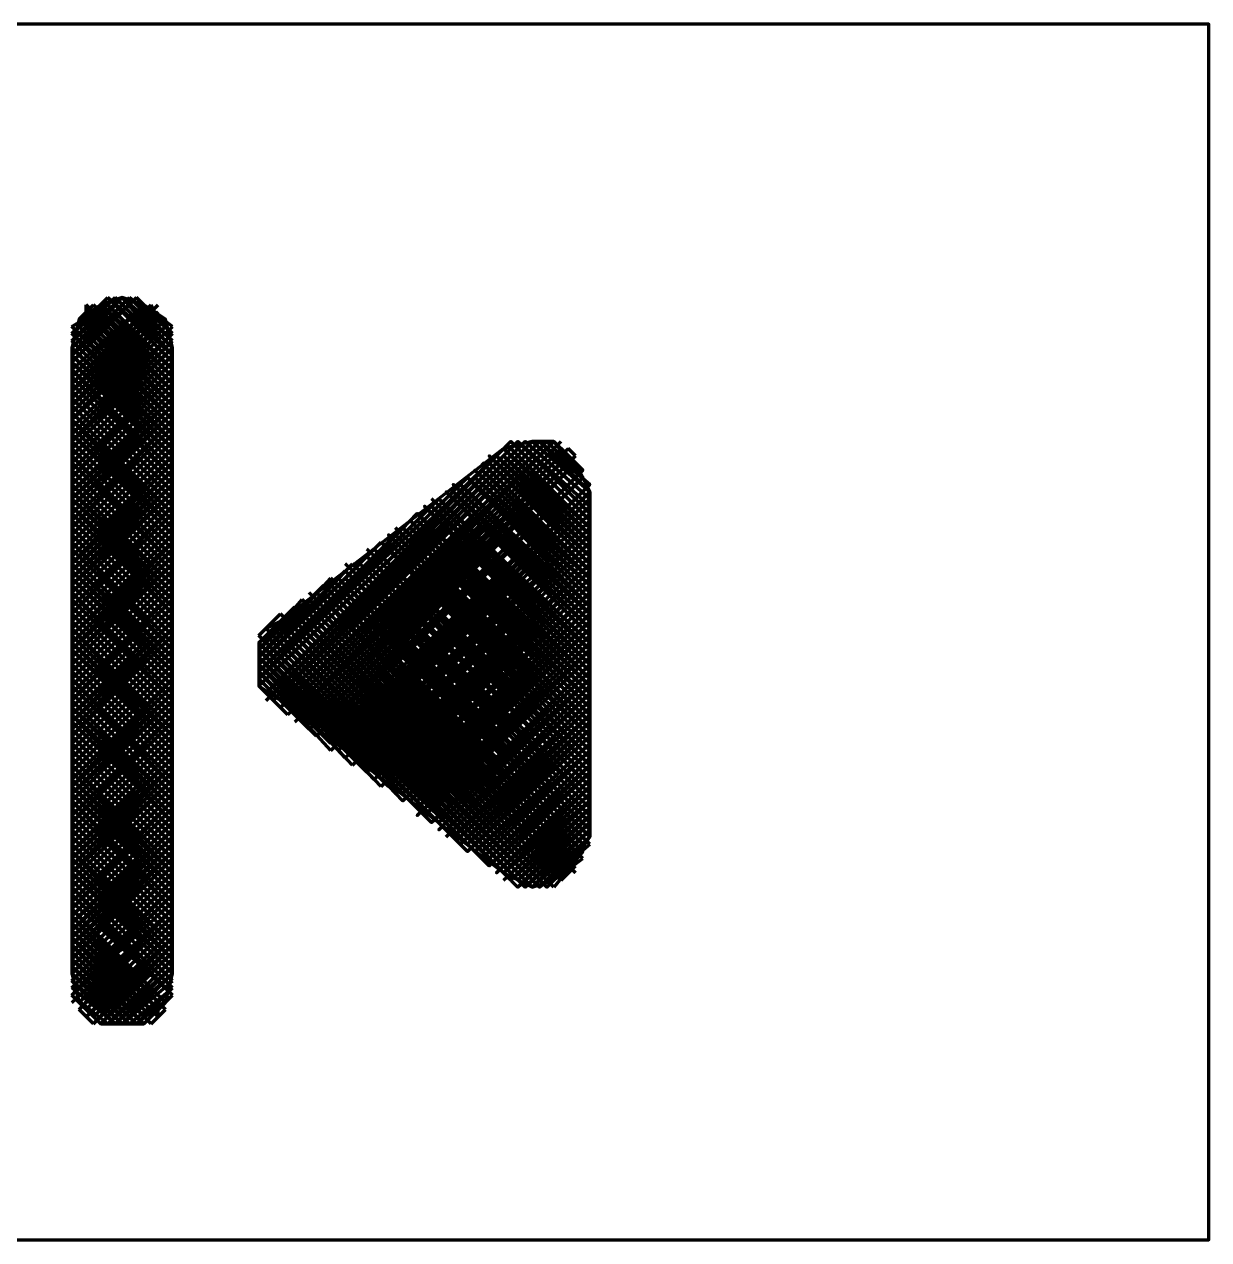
# Model space of a CAD drawing. Header units: inches. Extents: x 19 to 378, y -1 to 556.
# Drawn here: x 187.6 to 205.89, y 390 to 408.78 of the extents above; entities that cross this region are included whole.
import ezdxf

# ---------------------------------------------------------------- set-up
doc = ezdxf.new("R2010")
doc.units = ezdxf.units.IN
doc.layers.add('P', color=250, linetype='CONTINUOUS', lineweight=100)

msp = doc.modelspace()

# ---------------------------------------------------------------- linework, layer by layer
at = {"layer": 'P', "color": 0, "linetype": 'CONTINUOUS'}
for points in [[(168.222, 390), (205.889, 390), (205.889, 408.778), (168.222, 408.778), (168.222, 390)], [(188.333, 403.556), (189.333, 404.556)], [(188.333, 403.556), (189.333, 404.556)], [(188.333, 403.556), (189.333, 404.556)], [(188.333, 403.667), (189.333, 404.556)], [(188.333, 403.667), (189.222, 404.556)], [(188.333, 403.667), (189.222, 404.556)], [(188.333, 403.667), (189.222, 404.556)], [(188.333, 403.667), (189.222, 404.556)], [(188.333, 403.667), (189.111, 404.556)], [(188.333, 403.778), (189.111, 404.556)], [(188.333, 403.778), (189.111, 404.556)], [(188.333, 403.778), (189.111, 404.556)], [(188.333, 403.778), (189.111, 404.556)], [(188.333, 403.889), (189.111, 404.556)], [(188.333, 403.889), (189, 404.556)], [(188.333, 404), (189, 404.556)], [(188.333, 404), (189, 404.556)], [(188.333, 404), (188.889, 404.556)], [(188.333, 404), (188.889, 404.556)], [(189.889, 403.778), (189.778, 404.222), (189.444, 404.444), (189.111, 404.556), (188.778, 404.444), (188.444, 404.222), (188.333, 403.778)], [(189.889, 403.556), (188.889, 404.556)], [(189.889, 403.556), (188.889, 404.556)], [(189.889, 403.556), (188.889, 404.556)], [(189.889, 403.667), (188.889, 404.556)], [(189.889, 403.667), (189, 404.556)], [(189.889, 403.667), (189, 404.556)], [(189.889, 403.667), (189, 404.556)], [(189.889, 403.667), (189.111, 404.556)], [(189.889, 403.667), (189.111, 404.556)], [(189.889, 403.778), (189.111, 404.556)], [(189.889, 403.778), (189.111, 404.556)], [(189.889, 403.778), (189.111, 404.556)], [(189.889, 403.889), (189.111, 404.556)], [(189.889, 403.889), (189.222, 404.556)], [(189.889, 403.889), (189.222, 404.556)], [(189.889, 404), (189.222, 404.556)], [(189.889, 404), (189.333, 404.556)], [(189.889, 404), (189.333, 404.556)], [(188.333, 403.111), (189.667, 404.444)], [(188.333, 403.111), (189.667, 404.444)], [(188.333, 403.111), (189.667, 404.444)], [(188.333, 403.111), (189.556, 404.444)], [(188.333, 403.111), (189.556, 404.444)], [(188.333, 403.222), (189.556, 404.444)], [(188.333, 403.222), (189.556, 404.444)], [(188.333, 403.222), (189.556, 404.444)], [(188.333, 403.333), (189.444, 404.444)], [(188.333, 403.333), (189.444, 404.444)], [(188.333, 403.333), (189.444, 404.444)], [(188.333, 403.444), (189.444, 404.444)], [(188.333, 403.444), (189.444, 404.444)], [(188.333, 403.444), (189.444, 404.444)], [(188.333, 403.444), (189.444, 404.444)], [(188.333, 403.444), (189.444, 404.444)], [(188.333, 403.444), (189.444, 404.444)], [(188.333, 404), (188.889, 404.444)], [(188.333, 404.111), (188.889, 404.444)], [(188.333, 402.889), (189.667, 404.333)], [(188.333, 402.889), (189.667, 404.333)], [(188.333, 403), (189.667, 404.333)], [(188.333, 403), (189.667, 404.333)], [(188.333, 403), (189.667, 404.333)], [(188.333, 403.111), (189.667, 404.333)], [(188.444, 404.111), (188.778, 404.444)], [(188.444, 404.222), (188.667, 404.444)], [(188.556, 404.222), (188.556, 404.444)], [(189.889, 403.111), (188.556, 404.444)], [(189.889, 403.111), (188.556, 404.444)], [(189.889, 403.111), (188.556, 404.444)], [(189.889, 402.889), (188.556, 404.333)], [(189.889, 403), (188.556, 404.333)], [(189.889, 403), (188.556, 404.333)], [(189.889, 403), (188.556, 404.333)], [(189.889, 403.111), (188.556, 404.333)], [(189.889, 403.111), (188.556, 404.333)], [(189.889, 403.111), (188.667, 404.444)], [(189.889, 403.222), (188.667, 404.444)], [(189.889, 403.222), (188.667, 404.444)], [(189.889, 403.222), (188.667, 404.444)], [(189.889, 403.333), (188.667, 404.444)], [(189.889, 403.333), (188.778, 404.444)], [(189.889, 403.333), (188.778, 404.444)], [(189.889, 403.444), (188.778, 404.444)], [(189.889, 403.444), (188.778, 404.444)], [(189.889, 403.444), (188.778, 404.444)], [(189.889, 403.444), (188.889, 404.444)], [(189.889, 403.444), (188.889, 404.444)], [(189.889, 403.444), (188.889, 404.444)], [(189.889, 403.444), (188.889, 404.444)], [(189.889, 404), (189.444, 404.444)], [(189.889, 404.111), (189.444, 404.444)], [(189.778, 404.111), (189.444, 404.444)], [(189.778, 404.222), (189.444, 404.444)], [(189.667, 404.222), (189.556, 404.444)], [(188.333, 402.667), (189.778, 404.222)], [(188.333, 402.667), (189.778, 404.222)], [(188.333, 402.667), (189.778, 404.222)], [(188.333, 402.778), (189.778, 404.222)], [(188.333, 402.778), (189.778, 404.222)], [(188.333, 402.778), (189.778, 404.222)], [(188.333, 402.889), (189.778, 404.222)], [(188.333, 402.889), (189.667, 404.222)], [(188.333, 402.889), (189.667, 404.222)], [(188.333, 402.889), (189.667, 404.222)], [(188.333, 402.667), (189.889, 404.111)], [(188.333, 402.667), (189.889, 404.111)], [(188.333, 402.667), (189.889, 404.111)], [(188.333, 402.667), (189.778, 404.111)], [(189.889, 402.556), (188.333, 404.111)], [(189.889, 402.667), (188.333, 404.111)], [(189.889, 402.667), (188.333, 404.111)], [(189.889, 402.667), (188.444, 404.222)], [(189.889, 402.667), (188.444, 404.222)], [(189.889, 402.667), (188.444, 404.222)], [(189.889, 402.778), (188.444, 404.222)], [(189.889, 402.778), (188.444, 404.222)], [(189.889, 402.778), (188.444, 404.222)], [(189.889, 402.889), (188.444, 404.222)], [(189.889, 402.889), (188.444, 404.222)], [(189.889, 402.667), (188.444, 404.111)], [(189.889, 402.889), (188.556, 404.222)], [(189.889, 402.889), (188.556, 404.222)], [(189.889, 402.889), (188.556, 404.222)], [(188.333, 402.333), (189.889, 404)], [(188.333, 402.333), (189.889, 404)], [(188.333, 402.444), (189.889, 404)], [(188.333, 402.444), (189.889, 404)], [(188.333, 402.444), (189.889, 404)], [(188.333, 402.556), (189.889, 404)], [(188.333, 402.556), (189.889, 404)], [(188.333, 402.556), (189.889, 404)], [(189.889, 402.333), (188.333, 404)], [(189.889, 402.333), (188.333, 404)], [(189.889, 402.333), (188.333, 404)], [(189.889, 402.444), (188.333, 404)], [(189.889, 402.444), (188.333, 404)], [(189.889, 402.444), (188.333, 404)], [(189.889, 402.556), (188.333, 404)], [(189.889, 402.556), (188.333, 404)], [(188.333, 402.333), (189.889, 403.889)], [(188.333, 402.333), (189.889, 403.889)], [(188.333, 402.333), (189.889, 403.889)], [(189.889, 402.333), (188.333, 403.889)], [(189.889, 402.333), (188.333, 403.889)], [(189.889, 402.333), (188.333, 403.889)], [(188.333, 403.778), (188.333, 394.111)], [(188.333, 402.222), (189.889, 403.778)], [(188.333, 402.222), (189.889, 403.778)], [(188.333, 402.222), (189.889, 403.778)], [(188.333, 402.333), (189.889, 403.778)], [(189.889, 402.222), (188.333, 403.778)], [(189.889, 402.222), (188.333, 403.778)], [(189.889, 402.333), (188.333, 403.778)], [(189.889, 394.111), (189.889, 403.778)], [(188.333, 402.111), (189.889, 403.667)], [(188.333, 402.111), (189.889, 403.667)], [(188.333, 402.111), (189.889, 403.667)], [(188.333, 402.111), (189.889, 403.667)], [(188.333, 402.111), (189.889, 403.667)], [(188.333, 402.111), (189.889, 403.667)], [(189.889, 402.111), (188.333, 403.667)], [(189.889, 402.111), (188.333, 403.667)], [(189.889, 402.111), (188.333, 403.667)], [(189.889, 402.111), (188.333, 403.667)], [(189.889, 402.111), (188.333, 403.667)], [(189.889, 402.222), (188.333, 403.667)], [(188.333, 402), (189.889, 403.556)], [(188.333, 402), (189.889, 403.556)], [(188.333, 402), (189.889, 403.556)], [(189.889, 402), (188.333, 403.556)], [(189.889, 402), (188.333, 403.556)], [(189.889, 402), (188.333, 403.556)], [(189.889, 402.111), (188.333, 403.556)], [(188.333, 401.778), (189.889, 403.444)], [(188.333, 401.778), (189.889, 403.444)], [(188.333, 401.778), (189.889, 403.444)], [(188.333, 401.889), (189.889, 403.444)], [(188.333, 401.889), (189.889, 403.444)], [(188.333, 401.889), (189.889, 403.444)], [(189.889, 401.778), (188.333, 403.444)], [(189.889, 401.778), (188.333, 403.444)], [(189.889, 401.778), (188.333, 403.444)], [(189.889, 401.889), (188.333, 403.444)], [(189.889, 401.889), (188.333, 403.444)], [(189.889, 401.889), (188.333, 403.444)], [(188.333, 401.778), (189.889, 403.333)], [(188.333, 401.778), (189.889, 403.333)], [(188.333, 401.778), (189.889, 403.333)], [(189.889, 401.778), (188.333, 403.333)], [(189.889, 401.778), (188.333, 403.333)], [(189.889, 401.778), (188.333, 403.333)], [(188.333, 401.667), (189.889, 403.222)], [(188.333, 401.667), (189.889, 403.222)], [(188.333, 401.667), (189.889, 403.222)], [(189.889, 401.667), (188.333, 403.222)], [(189.889, 401.667), (188.333, 403.222)], [(189.889, 401.667), (188.333, 403.222)], [(188.333, 401.556), (189.889, 403.111)], [(188.333, 401.556), (189.889, 403.111)], [(188.333, 401.556), (189.889, 403.111)], [(188.333, 401.556), (189.889, 403.111)], [(188.333, 401.556), (189.889, 403.111)], [(188.333, 401.556), (189.889, 403.111)], [(189.889, 401.556), (188.333, 403.111)], [(189.889, 401.556), (188.333, 403.111)], [(189.889, 401.556), (188.333, 403.111)], [(189.889, 401.556), (188.333, 403.111)], [(189.889, 401.556), (188.333, 403.111)], [(189.889, 401.556), (188.333, 403.111)], [(188.333, 401.444), (189.889, 403)], [(188.333, 401.444), (189.889, 403)], [(188.333, 401.556), (189.889, 403)], [(189.889, 401.444), (188.333, 403)], [(189.889, 401.444), (188.333, 403)], [(189.889, 401.444), (188.333, 403)], [(188.333, 401.333), (189.889, 402.889)], [(188.333, 401.333), (189.889, 402.889)], [(188.333, 401.333), (189.889, 402.889)], [(188.333, 401.333), (189.889, 402.889)], [(188.333, 401.333), (189.889, 402.889)], [(188.333, 401.444), (189.889, 402.889)], [(189.889, 401.333), (188.333, 402.889)], [(189.889, 401.333), (188.333, 402.889)], [(189.889, 401.333), (188.333, 402.889)], [(189.889, 401.333), (188.333, 402.889)], [(189.889, 401.333), (188.333, 402.889)], [(189.889, 401.333), (188.333, 402.889)], [(188.333, 401.222), (189.889, 402.778)], [(188.333, 401.222), (189.889, 402.778)], [(188.333, 401.222), (189.889, 402.778)], [(188.333, 401.333), (189.889, 402.778)], [(189.889, 401.222), (188.333, 402.778)], [(189.889, 401.222), (188.333, 402.778)], [(189.889, 401.222), (188.333, 402.778)], [(188.333, 401), (189.889, 402.667)], [(188.333, 401), (189.889, 402.667)], [(188.333, 401), (189.889, 402.667)], [(188.333, 401.111), (189.889, 402.667)], [(188.333, 401.111), (189.889, 402.667)], [(188.333, 401.111), (189.889, 402.667)], [(189.889, 401), (188.333, 402.667)], [(189.889, 401), (188.333, 402.667)], [(189.889, 401.111), (188.333, 402.667)], [(189.889, 401.111), (188.333, 402.667)], [(189.889, 401.111), (188.333, 402.667)], [(189.889, 401.222), (188.333, 402.667)], [(188.333, 401), (189.889, 402.556)], [(188.333, 401), (189.889, 402.556)], [(188.333, 401), (189.889, 402.556)], [(189.889, 401), (188.333, 402.556)], [(189.889, 401), (188.333, 402.556)], [(189.889, 401), (188.333, 402.556)], [(188.333, 400.889), (189.889, 402.444)], [(188.333, 400.889), (189.889, 402.444)], [(188.333, 400.889), (189.889, 402.444)], [(189.889, 400.889), (188.333, 402.444)], [(189.889, 400.889), (188.333, 402.444)], [(189.889, 400.889), (188.333, 402.444)], [(189.889, 401), (188.333, 402.444)], [(188.333, 400.778), (189.889, 402.333)], [(188.333, 400.778), (189.889, 402.333)], [(188.333, 400.778), (189.889, 402.333)], [(188.333, 400.778), (189.889, 402.333)], [(188.333, 400.778), (189.889, 402.333)], [(188.333, 400.778), (189.889, 402.333)], [(189.889, 400.778), (188.333, 402.333)], [(189.889, 400.778), (188.333, 402.333)], [(189.889, 400.778), (188.333, 402.333)], [(189.889, 400.778), (188.333, 402.333)], [(189.889, 400.778), (188.333, 402.333)], [(189.889, 400.778), (188.333, 402.333)], [(188.333, 400.667), (189.889, 402.222)], [(188.333, 400.667), (189.889, 402.222)], [(188.333, 400.667), (189.889, 402.222)], [(189.889, 400.667), (188.333, 402.222)], [(189.889, 400.667), (188.333, 402.222)], [(189.889, 400.667), (188.333, 402.222)], [(191.222, 398.556), (195, 402.222)], [(191.333, 398.444), (195.111, 402.333)], [(191.333, 398.444), (195.222, 402.333)], [(191.333, 398.444), (195.222, 402.333)], [(191.333, 398.444), (195.222, 402.333)], [(191.333, 398.333), (195.222, 402.333)], [(191.333, 398.333), (195.333, 402.333)], [(191.333, 398.444), (195.111, 402.222)], [(191.444, 398.333), (195.333, 402.333)], [(191.444, 398.333), (195.444, 402.333)], [(191.444, 398.333), (195.444, 402.333)], [(191.444, 398.333), (195.444, 402.333)], [(191.444, 398.333), (195.556, 402.333)], [(191.444, 398.333), (195.556, 402.333)], [(191.556, 398.333), (195.556, 402.333)], [(191.556, 398.333), (195.556, 402.333)], [(191.556, 398.333), (195.556, 402.333)], [(191.556, 398.333), (195.556, 402.333)], [(191.556, 398.333), (195.556, 402.333)], [(191.556, 398.222), (195.667, 402.333)], [(191.556, 398.222), (195.667, 402.333)], [(191.556, 398.222), (195.667, 402.333)], [(191.556, 398.222), (195.667, 402.333)], [(191.556, 398.222), (195.778, 402.333)], [(191.556, 398.222), (195.778, 402.333)], [(191.556, 399.556), (195, 402.222)], [(191.667, 398.222), (195.778, 402.333)], [(191.667, 398.111), (195.778, 402.333)], [(191.667, 398.111), (195.778, 402.333)], [(191.667, 398.111), (195.778, 402.333)], [(191.667, 398.111), (195.778, 402.333)], [(191.778, 398.111), (195.778, 402.333)], [(191.778, 398.111), (195.889, 402.333)], [(191.778, 398.111), (195.889, 402.222)], [(191.778, 398.111), (195.889, 402.222)], [(191.778, 398.111), (195.889, 402.222)], [(191.778, 398.111), (195.889, 402.222)], [(191.778, 398.111), (196, 402.222)], [(191.778, 398.111), (196, 402.222)], [(191.778, 398.111), (196, 402.222)], [(196.333, 401.556), (196.111, 402), (195.778, 402.333), (195.444, 402.333), (195, 402.222)], [(196.333, 400.889), (195, 402.222), (196.333, 401), (195, 402.222), (196.333, 401)], [(196.333, 401), (195, 402.222), (196.333, 401), (195.111, 402.222)], [(196.333, 401.111), (195.111, 402.333), (196.333, 401.111), (195.111, 402.333)], [(196.333, 401.222), (195.222, 402.333), (196.333, 401.222), (195.222, 402.333), (196.333, 401.333), (195.222, 402.333)], [(196.333, 401.333), (195.222, 402.333), (196.333, 401.333), (195.222, 402.333)], [(196.333, 401.333), (195.222, 402.333)], [(196.333, 401.444), (195.333, 402.333), (196.333, 401.444), (195.333, 402.333)], [(196.333, 401.556), (195.444, 402.333), (196.333, 401.556), (195.444, 402.333), (196.333, 401.556), (195.556, 402.333), (196.333, 401.556)], [(195.556, 402.333), (196.333, 401.667), (195.556, 402.333), (196.333, 401.667)], [(196.222, 401.778), (195.667, 402.333), (196.222, 401.778)], [(195.667, 402.333), (196.222, 401.778), (195.778, 402.333), (196.222, 401.889), (195.778, 402.333)], [(196.111, 402), (195.889, 402.222)], [(196.111, 402.111), (196, 402.222)], [(188.333, 400.444), (189.889, 402.111)], [(188.333, 400.444), (189.889, 402.111)], [(188.333, 400.444), (189.889, 402.111)], [(188.333, 400.556), (189.889, 402.111)], [(188.333, 400.556), (189.889, 402.111)], [(188.333, 400.556), (189.889, 402.111)], [(189.889, 400.444), (188.333, 402.111)], [(189.889, 400.444), (188.333, 402.111)], [(189.889, 400.444), (188.333, 402.111)], [(189.889, 400.556), (188.333, 402.111)], [(189.889, 400.556), (188.333, 402.111)], [(189.889, 400.556), (188.333, 402.111)], [(191.222, 398.556), (194.889, 402.111)], [(191.778, 398.111), (196, 402.111)], [(191.778, 398), (196, 402.111)], [(191.889, 398), (196, 402.111)], [(191.889, 398), (196.111, 402.111)], [(191.889, 398), (196.111, 402.111)], [(191.889, 398), (196.111, 402.111)], [(191.889, 398), (196.111, 402.111)], [(192, 398), (196.111, 402.111)], [(192, 398), (196.111, 402.111)], [(192, 397.889), (196.111, 402.111)], [(192, 397.889), (196.111, 402.111)], [(192, 397.889), (196.111, 402.111)], [(196.333, 400.444), (194.778, 402), (196.333, 400.556), (194.778, 402.111), (196.333, 400.556)], [(196.333, 400.667), (194.778, 402.111), (196.333, 400.667), (194.889, 402.111), (196.333, 400.778), (194.889, 402.111)], [(196.333, 400.778), (194.889, 402.111), (196.333, 400.778)], [(196.333, 400.778), (195, 402.111), (196.333, 400.778), (195, 402.111), (196.333, 400.889), (195, 402.111)], [(188.333, 400.444), (189.889, 402)], [(188.333, 400.444), (189.889, 402)], [(188.333, 400.444), (189.889, 402)], [(189.889, 400.444), (188.333, 402)], [(189.889, 400.444), (188.333, 402)], [(189.889, 400.444), (188.333, 402)], [(188.333, 400.333), (189.889, 401.889)], [(188.333, 400.333), (189.889, 401.889)], [(188.333, 400.444), (189.889, 401.889)], [(189.889, 400.333), (188.333, 401.889)], [(189.889, 400.333), (188.333, 401.889)], [(189.889, 400.333), (188.333, 401.889)], [(191.222, 398.556), (194.778, 402)], [(191.222, 398.556), (194.667, 401.889)], [(192, 397.889), (196.111, 402)], [(192.111, 397.889), (196.111, 402)], [(192.111, 397.889), (196.111, 402)], [(192.111, 397.889), (196.111, 402)], [(192.111, 397.778), (196.111, 402)], [(192.111, 397.778), (196.222, 401.889)], [(192.111, 397.778), (196.222, 401.889)], [(192.111, 397.778), (196.222, 401.889)], [(192.111, 397.778), (196.222, 401.889)], [(192.111, 397.778), (196.222, 401.889)], [(194.556, 401.778), (196.333, 400.222), (194.556, 401.889), (196.333, 400.222)], [(196.333, 400.333), (194.667, 402)], [(196.333, 400.222), (194.667, 401.889), (196.333, 400.222), (194.667, 401.889), (196.333, 400.333), (194.667, 401.889)], [(196.333, 400.444), (194.778, 402), (196.333, 400.444), (194.778, 402), (196.333, 400.444), (194.778, 402)], [(188.333, 400.222), (189.889, 401.778)], [(188.333, 400.222), (189.889, 401.778)], [(188.333, 400.222), (189.889, 401.778)], [(188.333, 400.222), (189.889, 401.778)], [(188.333, 400.222), (189.889, 401.778)], [(188.333, 400.333), (189.889, 401.778)], [(189.889, 400.222), (188.333, 401.778)], [(189.889, 400.222), (188.333, 401.778)], [(189.889, 400.222), (188.333, 401.778)], [(189.889, 400.222), (188.333, 401.778)], [(189.889, 400.222), (188.333, 401.778)], [(189.889, 400.222), (188.333, 401.778)], [(188.333, 400.111), (189.889, 401.667)], [(188.333, 400.111), (189.889, 401.667)], [(188.333, 400.222), (189.889, 401.667)], [(189.889, 400.111), (188.333, 401.667)], [(189.889, 400.111), (188.333, 401.667)], [(189.889, 400.111), (188.333, 401.667)], [(191.222, 398.667), (194.444, 401.778)], [(191.222, 398.556), (194.556, 401.778)], [(191.222, 398.667), (194.333, 401.667)], [(192.111, 397.778), (196.222, 401.778)], [(192.111, 397.778), (196.222, 401.778)], [(192.222, 397.778), (196.222, 401.778)], [(192.222, 397.778), (196.222, 401.778)], [(192.222, 397.778), (196.222, 401.778)], [(192.222, 397.778), (196.222, 401.778)], [(192.222, 397.778), (196.222, 401.778)], [(192.333, 397.778), (196.333, 401.667)], [(192.333, 397.667), (196.333, 401.667)], [(192.333, 397.667), (196.333, 401.667)], [(192.333, 397.667), (196.333, 401.667)], [(194.222, 401.556), (196.333, 399.556), (194.222, 401.556), (196.333, 399.556), (194.222, 401.556), (196.333, 399.667), (194.222, 401.667), (196.333, 399.667)], [(196.333, 399.667), (194.333, 401.667), (196.333, 399.667), (194.333, 401.667), (196.333, 399.778), (194.333, 401.667)], [(196.333, 399.778), (194.444, 401.778), (196.333, 399.889), (194.444, 401.778), (196.333, 399.889)], [(196.333, 400), (194.444, 401.778), (196.333, 400), (194.444, 401.778)], [(196.333, 400), (194.444, 401.778), (196.333, 400), (194.444, 401.778), (196.333, 400.111), (194.556, 401.778), (196.333, 400.111)], [(188.333, 400), (189.889, 401.556)], [(188.333, 400), (189.889, 401.556)], [(188.333, 400), (189.889, 401.556)], [(188.333, 400), (189.889, 401.556)], [(188.333, 400), (189.889, 401.556)], [(188.333, 400), (189.889, 401.556)], [(188.333, 400.111), (189.889, 401.556)], [(189.889, 400), (188.333, 401.556)], [(189.889, 400), (188.333, 401.556)], [(189.889, 400), (188.333, 401.556)], [(189.889, 400), (188.333, 401.556)], [(189.889, 400), (188.333, 401.556)], [(189.889, 400.111), (188.333, 401.556)], [(191.222, 398.667), (194.222, 401.556)], [(191.222, 398.667), (194.222, 401.556)], [(192.333, 397.667), (196.333, 401.556)], [(192.333, 397.667), (196.333, 401.556)], [(192.333, 397.667), (196.333, 401.556)], [(192.333, 397.667), (196.333, 401.556)], [(192.333, 397.556), (196.333, 401.556)], [(192.333, 397.556), (196.333, 401.556)], [(196.333, 399.333), (194.111, 401.556), (196.333, 399.333), (194.111, 401.556), (196.333, 399.444), (194.111, 401.556)], [(196.333, 399.444), (194.222, 401.556), (196.333, 399.444), (194.222, 401.556), (196.333, 399.444)], [(196.333, 401.556), (196.333, 396.222)], [(188.333, 399.889), (189.889, 401.444), (188.333, 399.889)], [(188.333, 399.889), (189.889, 401.444)], [(189.889, 399.778), (188.333, 401.333), (189.889, 399.778), (188.333, 401.333), (189.889, 399.889), (188.333, 401.444), (189.889, 399.889)], [(189.889, 400), (188.333, 401.444)], [(188.333, 399.667), (189.889, 401.333), (188.333, 399.667), (189.889, 401.333)], [(188.333, 399.778), (189.889, 401.333), (188.333, 399.778), (189.889, 401.333)], [(189.889, 399.667), (188.333, 401.333), (189.889, 399.667), (188.333, 401.333)], [(191.222, 398.667), (194, 401.444)], [(191.222, 398.667), (193.889, 401.333)], [(191.222, 398.667), (193.889, 401.333)], [(192.333, 397.556), (196.333, 401.444)], [(192.444, 397.556), (196.333, 401.444)], [(192.444, 397.556), (196.333, 401.444)], [(192.444, 397.556), (196.333, 401.333)], [(192.444, 397.556), (196.333, 401.333)], [(192.444, 397.556), (196.333, 401.333)], [(192.556, 397.556), (196.333, 401.333)], [(192.556, 397.556), (196.333, 401.333)], [(192.556, 397.556), (196.333, 401.333)], [(196.333, 398.667), (193.778, 401.333), (196.333, 398.778), (193.778, 401.333), (196.333, 398.778)], [(193.778, 401.333), (196.333, 398.889), (193.889, 401.333), (196.333, 398.889)], [(196.333, 399.111), (193.889, 401.333), (196.333, 399.111), (193.889, 401.444)], [(193.889, 401.333), (196.333, 398.889), (193.889, 401.333), (196.333, 398.889)], [(193.889, 401.333), (196.333, 399), (193.889, 401.333), (196.333, 399)], [(196.333, 399.111), (194, 401.444), (196.333, 399.111), (194, 401.444), (196.333, 399.222), (194, 401.444), (196.333, 399.222)], [(188.333, 399.667), (189.889, 401.222), (188.333, 399.667), (189.889, 401.222)], [(189.889, 399.667), (188.333, 401.222), (189.889, 399.667), (188.333, 401.222)], [(188.333, 399.556), (189.889, 401.111), (188.333, 399.556), (189.889, 401.111)], [(189.889, 399.556), (188.333, 401.111), (189.889, 399.556), (188.333, 401.111)], [(191.222, 398.667), (193.667, 401.222)], [(191.222, 398.778), (193.667, 401.111)], [(192.556, 397.556), (196.333, 401.222)], [(192.556, 397.556), (196.333, 401.222)], [(192.556, 397.556), (196.333, 401.222)], [(192.556, 397.444), (196.333, 401.111)], [(192.556, 397.444), (196.333, 401.111)], [(192.556, 397.444), (196.333, 401.111)], [(193.556, 401.111), (196.333, 398.444), (193.667, 401.111), (196.333, 398.444), (193.667, 401.111), (196.333, 398.556), (193.667, 401.222), (196.333, 398.556)], [(196.333, 398.333), (193.556, 401), (196.333, 398.333), (193.556, 401.111), (196.333, 398.333)], [(196.333, 398.667), (193.667, 401.222), (196.333, 398.667), (193.667, 401.222), (196.333, 398.667), (193.667, 401.222)], [(188.333, 399.444), (189.889, 401), (188.333, 399.444), (189.889, 401)], [(188.333, 399.444), (189.889, 401), (188.333, 399.444), (189.889, 401)], [(189.889, 399.444), (188.333, 401), (189.889, 399.444), (188.333, 401)], [(189.889, 399.444), (188.333, 401), (189.889, 399.444), (188.333, 401)], [(191.222, 398.778), (193.444, 401)], [(191.222, 398.778), (193.444, 401)], [(192.556, 397.444), (196.333, 401)], [(192.556, 397.444), (196.333, 401)], [(192.667, 397.444), (196.333, 401)], [(192.667, 397.444), (196.333, 401)], [(192.667, 397.333), (196.333, 401)], [(192.667, 397.333), (196.333, 401)], [(192.667, 397.333), (196.333, 401)], [(196.333, 398), (193.333, 400.889), (196.333, 398), (193.333, 401)], [(196.333, 398.111), (193.444, 401), (196.333, 398.111), (193.444, 401), (196.333, 398.111), (193.444, 401)], [(196.333, 398.111), (193.444, 401)], [(196.333, 398.222), (193.444, 401), (196.333, 398.222), (193.444, 401), (196.333, 398.333), (193.444, 401)], [(189.889, 400.778), (188.333, 399.333), (189.889, 400.889), (188.333, 399.333), (189.889, 400.889)], [(189.889, 399.333), (188.333, 400.889), (189.889, 399.333), (188.333, 400.889)], [(189.889, 400.667), (188.333, 399.111), (189.889, 400.778), (188.333, 399.111)], [(189.889, 400.778), (188.333, 399.222), (189.889, 400.778), (188.333, 399.222)], [(189.889, 399.111), (188.333, 400.778), (189.889, 399.111), (188.333, 400.778)], [(189.889, 399.222), (188.333, 400.778), (189.889, 399.222), (188.333, 400.778)], [(191.222, 398.778), (193.333, 400.889)], [(191.222, 398.889), (193.111, 400.778)], [(191.222, 398.889), (193.111, 400.778)], [(192.778, 397.333), (196.333, 400.889)], [(192.778, 397.333), (196.333, 400.889)], [(192.778, 397.333), (196.333, 400.889)], [(192.778, 397.333), (196.333, 400.778)], [(192.778, 397.333), (196.333, 400.778)], [(192.778, 397.333), (196.333, 400.778)], [(192.889, 397.333), (196.333, 400.778)], [(192.889, 397.333), (196.333, 400.778)], [(192.889, 397.333), (196.333, 400.778)], [(196.333, 397.444), (193.111, 400.778)], [(196.333, 397.556), (193.111, 400.778)], [(196.333, 397.556), (193.111, 400.778)], [(196.333, 397.556), (193.111, 400.778)], [(196.333, 397.556), (193.111, 400.778)], [(196.333, 397.556), (193.111, 400.778)], [(196.333, 397.556), (193.111, 400.778)], [(196.333, 397.667), (193.111, 400.778)], [(196.333, 397.667), (193.111, 400.778)], [(196.333, 397.667), (193.111, 400.778)], [(196.333, 397.778), (193.111, 400.778)], [(193.222, 400.778), (196.333, 397.778), (193.222, 400.889), (196.333, 397.778)], [(193.222, 400.889), (196.333, 397.889), (193.333, 400.889), (196.333, 397.889)], [(196.333, 397.778), (193.222, 400.778), (196.333, 397.778)], [(189.889, 400.556), (188.333, 399.111), (189.889, 400.667), (188.333, 399.111)], [(189.889, 399.111), (188.333, 400.667), (189.889, 399.111), (188.333, 400.667)], [(188.333, 398.889), (189.889, 400.444), (188.333, 398.889), (189.889, 400.444), (188.333, 399), (189.889, 400.556), (188.333, 399)], [(188.333, 400.444), (189.889, 399), (188.333, 400.556), (189.889, 399), (188.333, 400.556)], [(191.222, 398.889), (193, 400.667)], [(191.222, 398.889), (192.889, 400.556)], [(192.889, 397.333), (196.333, 400.667)], [(192.889, 397.333), (196.333, 400.667)], [(192.889, 397.333), (196.333, 400.667)], [(196.333, 397.333), (192.889, 400.667)], [(196.333, 397.333), (192.889, 400.667)], [(192.889, 397.222), (196.333, 400.556)], [(192.889, 397.222), (196.333, 400.556)], [(192.889, 397.222), (196.333, 400.556)], [(196.333, 397.111), (192.889, 400.556)], [(196.333, 397.111), (192.889, 400.556)], [(196.333, 397.111), (192.889, 400.556)], [(196.333, 397.222), (192.889, 400.556)], [(196.333, 397.222), (192.889, 400.556)], [(196.333, 397.222), (192.889, 400.556)], [(196.333, 397.333), (192.889, 400.556)], [(196.333, 397.333), (192.889, 400.556)], [(196.333, 397.333), (193, 400.667)], [(196.333, 397.333), (193, 400.667)], [(196.333, 397.333), (193, 400.667)], [(196.333, 397.444), (193, 400.667)], [(196.333, 397.444), (193, 400.667)], [(188.333, 398.889), (189.889, 400.444), (188.333, 398.889), (189.889, 400.444)], [(188.333, 400.333), (189.889, 398.889), (188.333, 400.444), (189.889, 398.889)], [(188.333, 400.444), (189.889, 398.889), (188.333, 400.444), (189.889, 398.889)], [(191.222, 398.889), (192.667, 400.444)], [(191.222, 398.889), (192.778, 400.444)], [(196.333, 396.778), (192.556, 400.444)], [(196.333, 396.778), (192.556, 400.444)], [(196.333, 396.778), (192.667, 400.444)], [(196.333, 396.778), (192.667, 400.444)], [(196.333, 396.778), (192.667, 400.444)], [(196.333, 396.889), (192.667, 400.444)], [(196.333, 396.889), (192.667, 400.444)], [(196.333, 396.889), (192.667, 400.444)], [(196.333, 397), (192.778, 400.444)], [(196.333, 397), (192.778, 400.444)], [(196.333, 397), (192.778, 400.444)], [(196.333, 397), (192.778, 400.444)], [(196.333, 397), (192.778, 400.444)], [(192.889, 397.222), (196.333, 400.444)], [(192.889, 397.222), (196.333, 400.444)], [(196.333, 397), (192.889, 400.444)], [(193, 397.222), (196.333, 400.444)], [(193, 397.222), (196.333, 400.444)], [(193, 397.111), (196.333, 400.444)], [(193, 397.111), (196.333, 400.444)], [(188.333, 398.778), (189.889, 400.333), (188.333, 398.778), (189.889, 400.333)], [(188.333, 400.222), (189.889, 398.778), (188.333, 400.333), (189.889, 398.778)], [(188.333, 398.667), (189.889, 400.222), (188.333, 398.667), (189.889, 400.222)], [(188.333, 398.667), (189.889, 400.222), (188.333, 398.667), (189.889, 400.222)], [(189.889, 398.667), (188.333, 400.222), (189.889, 398.667), (188.333, 400.222), (189.889, 398.667), (188.333, 400.222), (189.889, 398.667)], [(191.222, 399), (192.556, 400.333)], [(191.222, 399), (192.333, 400.222)], [(191.222, 399), (192.444, 400.222)], [(196.333, 396.222), (192.333, 400.222)], [(196.333, 396.222), (192.333, 400.222)], [(196.333, 396.222), (192.333, 400.222)], [(196.333, 396.222), (192.333, 400.222)], [(196.333, 396.222), (192.333, 400.222)], [(196.333, 396.333), (192.333, 400.222)], [(196.333, 396.333), (192.333, 400.222)], [(196.333, 396.333), (192.444, 400.222)], [(196.333, 396.444), (192.444, 400.222)], [(196.333, 396.444), (192.444, 400.222)], [(196.333, 396.444), (192.444, 400.222)], [(196.333, 396.444), (192.444, 400.222)], [(196.333, 396.444), (192.444, 400.222)], [(196.333, 396.556), (192.556, 400.333)], [(196.333, 396.556), (192.556, 400.333)], [(196.333, 396.556), (192.556, 400.333)], [(196.333, 396.667), (192.556, 400.333)], [(196.333, 396.667), (192.556, 400.333)], [(196.333, 396.667), (192.556, 400.333)], [(196.333, 396.778), (192.556, 400.333)], [(196.333, 396.444), (192.556, 400.222)], [(193, 397.111), (196.333, 400.333)], [(193.111, 397.111), (196.333, 400.333)], [(193.111, 397.111), (196.333, 400.333)], [(193.111, 397.111), (196.333, 400.222)], [(193.111, 397.111), (196.333, 400.222)], [(193.111, 397), (196.333, 400.222)], [(193.111, 397), (196.333, 400.222)], [(193.111, 397), (196.333, 400.222)], [(193.111, 397), (196.333, 400.222)], [(188.333, 398.556), (189.889, 400.111), (188.333, 398.556), (189.889, 400.111)], [(189.889, 398.556), (188.333, 400.111), (189.889, 398.556), (188.333, 400.111)], [(188.333, 398.333), (189.889, 400), (188.333, 398.333), (189.889, 400)], [(188.333, 398.444), (189.889, 400), (188.333, 398.444), (189.889, 400)], [(189.889, 398.333), (188.333, 400), (189.889, 398.333), (188.333, 400)], [(189.889, 398.444), (188.333, 400), (189.889, 398.444), (188.333, 400)], [(191.222, 399.111), (192.222, 400.111)], [(191.222, 399.111), (192.111, 400)], [(191.222, 399.111), (192.111, 400)], [(196.111, 395.778), (192, 400)], [(196.111, 395.778), (192.111, 400)], [(196.111, 395.889), (192.111, 400)], [(196.111, 395.889), (192.111, 400)], [(196.111, 395.889), (192.111, 400)], [(196.111, 395.889), (192.111, 400)], [(196.222, 395.889), (192.111, 400)], [(196.222, 396), (192.111, 400)], [(196.222, 396), (192.111, 400)], [(196.222, 396), (192.111, 400)], [(196.222, 396), (192.111, 400)], [(196.222, 396), (192.111, 400)], [(196.222, 396), (192.222, 400.111)], [(196.222, 396), (192.222, 400.111)], [(196.222, 396.111), (192.222, 400.111)], [(196.222, 396), (192.222, 400)], [(196.222, 396), (192.222, 400)], [(196.333, 396.111), (192.333, 400.111)], [(196.333, 396.111), (192.333, 400.111)], [(196.333, 396.222), (192.333, 400.111)], [(196.333, 396.222), (192.333, 400.111)], [(193.111, 397), (196.333, 400.111)], [(193.111, 397), (196.333, 400.111)], [(193.111, 397), (196.333, 400.111)], [(193.222, 397), (196.333, 400), (193.222, 397), (196.333, 400)], [(193.222, 397), (196.333, 400), (193.222, 397)], [(193.333, 397), (196.333, 400), (193.333, 397)], [(188.333, 398.333), (189.889, 399.889), (188.333, 398.333), (189.889, 399.889)], [(189.889, 398.333), (188.333, 399.889), (189.889, 398.333), (188.333, 399.889)], [(191.222, 399.111), (191.889, 399.889)], [(196.111, 395.667), (191.889, 399.889)], [(196.111, 395.667), (191.889, 399.889)], [(196.111, 395.667), (191.889, 399.889)], [(196.111, 395.667), (191.889, 399.889)], [(196.111, 395.667), (192, 399.889)], [(196.111, 395.778), (192, 399.889)], [(196.111, 395.778), (192, 399.889)], [(196.111, 395.778), (192, 399.889)], [(193.333, 396.889), (196.333, 399.889), (193.333, 396.889), (196.333, 399.889)], [(188.333, 398.222), (189.889, 399.778), (188.333, 398.222), (189.889, 399.778)], [(189.889, 398.222), (188.333, 399.778), (189.889, 398.222), (188.333, 399.778)], [(188.333, 398.111), (189.889, 399.667), (188.333, 398.111)], [(189.889, 399.667), (188.333, 398.111), (189.889, 399.667), (188.333, 398.111), (189.889, 399.667)], [(189.889, 398.111), (188.333, 399.667)], [(189.889, 398.111), (188.333, 399.667), (189.889, 398.111), (188.333, 399.667)], [(189.889, 398.111), (188.333, 399.667), (189.889, 398.111)], [(191.222, 399.222), (191.778, 399.778)], [(191.222, 399.333), (191.556, 399.667)], [(191.222, 399.222), (191.778, 399.667)], [(195.667, 395.444), (191.556, 399.667)], [(195.778, 395.444), (191.556, 399.667)], [(195.778, 395.444), (191.556, 399.667)], [(195.778, 395.444), (191.667, 399.667)], [(195.778, 395.556), (191.667, 399.667)], [(195.778, 395.556), (191.667, 399.667)], [(195.778, 395.556), (191.667, 399.667)], [(195.778, 395.556), (191.667, 399.667)], [(195.778, 395.556), (191.667, 399.667)], [(195.889, 395.667), (191.778, 399.778)], [(196, 395.667), (191.778, 399.778)], [(196, 395.667), (191.778, 399.778)], [(196, 395.667), (191.778, 399.778)], [(196, 395.667), (191.778, 399.778)], [(195.778, 395.556), (191.778, 399.667)], [(195.889, 395.556), (191.778, 399.667)], [(195.889, 395.556), (191.778, 399.667)], [(195.889, 395.556), (191.778, 399.667)], [(195.889, 395.667), (191.778, 399.667)], [(196, 395.667), (191.889, 399.778)], [(196.111, 395.667), (191.889, 399.778)], [(193.333, 396.889), (196.333, 399.778), (193.444, 396.889), (196.333, 399.778)], [(193.444, 396.889), (196.333, 399.667), (193.444, 396.778), (196.333, 399.667)], [(193.444, 396.778), (196.333, 399.667), (193.444, 396.778), (196.333, 399.667)], [(188.333, 398.111), (189.889, 399.556), (188.333, 398), (189.889, 399.556)], [(189.889, 398), (188.333, 399.556), (189.889, 398), (188.333, 399.556)], [(188.333, 398), (189.889, 399.444), (188.333, 397.889), (189.889, 399.444)], [(188.333, 397.889), (189.889, 399.444), (188.333, 397.778), (189.889, 399.444), (188.333, 397.778)], [(189.889, 397.889), (188.333, 399.444), (189.889, 397.889), (188.333, 399.444)], [(189.889, 397.778), (188.333, 399.444), (189.889, 397.778), (188.333, 399.444)], [(191.556, 399.556), (191.222, 399.222), (191.222, 398.889), (191.222, 398.556), (191.556, 398.333)], [(191.333, 399.444), (191.556, 399.556)], [(195.222, 395.556), (191.333, 399.444)], [(195.222, 395.556), (191.333, 399.444)], [(195.222, 395.444), (191.333, 399.444)], [(195.222, 395.444), (191.333, 399.444)], [(195.333, 395.444), (191.333, 399.444)], [(195.333, 395.444), (191.444, 399.444)], [(195.333, 395.444), (191.444, 399.444)], [(195.444, 395.444), (191.444, 399.444)], [(195.444, 395.444), (191.444, 399.444)], [(195.444, 395.444), (191.444, 399.444)], [(195.556, 395.444), (191.444, 399.444)], [(195.556, 395.444), (191.556, 399.556)], [(195.556, 395.444), (191.556, 399.556)], [(195.556, 395.444), (191.556, 399.556)], [(195.556, 395.444), (191.556, 399.556)], [(195.667, 395.444), (191.556, 399.556)], [(195.667, 395.444), (191.556, 399.556)], [(195.667, 395.444), (191.556, 399.556)], [(195.556, 395.444), (191.556, 399.444)], [(193.444, 396.778), (196.333, 399.556), (193.444, 396.778)], [(196.333, 399.556), (193.556, 396.778), (196.333, 399.444), (193.556, 396.778), (196.333, 399.444)], [(193.556, 396.778), (196.333, 399.444), (193.556, 396.778)], [(193.667, 396.778), (196.333, 399.444)], [(188.333, 397.778), (189.889, 399.333), (188.333, 397.778), (189.889, 399.333)], [(189.889, 397.778), (188.333, 399.333), (189.889, 397.778), (188.333, 399.333)], [(188.333, 397.667), (189.889, 399.222), (188.333, 397.667), (189.889, 399.222)], [(189.889, 397.778), (188.333, 399.222), (189.889, 397.667), (188.333, 399.222)], [(194.778, 395.889), (191.222, 399.333)], [(194.778, 395.778), (191.222, 399.333)], [(195, 395.667), (191.222, 399.333)], [(194.333, 396.222), (191.222, 399.222)], [(194.444, 396.111), (191.222, 399.222)], [(194.444, 396), (191.222, 399.222)], [(194.667, 396), (191.222, 399.222)], [(195, 395.667), (191.333, 399.333)], [(195.111, 395.556), (191.333, 399.333)], [(193.667, 396.667), (196.333, 399.333), (193.667, 396.667), (196.333, 399.333)], [(193.667, 396.667), (196.333, 399.222), (193.667, 396.667), (196.333, 399.222)], [(188.333, 397.556), (189.889, 399.111), (188.333, 397.556), (189.889, 399.111)], [(188.333, 397.556), (189.889, 399.111), (188.333, 397.556), (189.889, 399.111)], [(189.889, 397.667), (188.333, 399.111), (189.889, 397.556), (188.333, 399.111)], [(189.889, 397.556), (188.333, 399.111), (189.889, 397.556), (188.333, 399.111), (189.889, 397.556)], [(193.444, 396.778), (191.222, 399.111)], [(193.556, 396.778), (191.222, 399.111)], [(193.667, 396.667), (191.222, 399.111)], [(193.778, 396.556), (191.222, 399.111)], [(193.889, 396.444), (191.222, 399.111)], [(194, 396.444), (191.222, 399.111)], [(194.111, 396.333), (191.222, 399.111)], [(194.222, 396.222), (191.222, 399.111)], [(193.667, 396.667), (196.333, 399.111), (193.667, 396.667)], [(196.333, 399.111), (193.667, 396.556), (196.333, 399.111), (193.778, 396.556), (196.333, 399.111)], [(188.333, 397.444), (189.889, 399), (188.333, 397.444), (189.889, 399)], [(189.889, 397.444), (188.333, 399), (189.889, 397.444), (188.333, 399)], [(188.333, 397.333), (189.889, 398.889), (188.333, 397.333), (189.889, 398.889)], [(188.333, 397.333), (189.889, 398.889), (188.333, 397.333), (189.889, 398.889)], [(189.889, 397.333), (188.333, 398.889), (189.889, 397.333), (188.333, 398.889)], [(189.889, 397.333), (188.333, 398.889), (189.889, 397.333), (188.333, 398.889)], [(193, 397.111), (191.222, 399)], [(193.111, 397), (191.222, 399)], [(193.222, 397), (191.222, 399)], [(193.444, 396.889), (191.222, 399)], [(192.556, 397.556), (191.222, 398.889)], [(192.556, 397.444), (191.222, 398.889)], [(192.667, 397.333), (191.222, 398.889)], [(192.889, 397.333), (191.222, 398.889)], [(192.889, 397.222), (191.222, 398.889)], [(193.778, 396.556), (196.333, 399), (193.778, 396.556), (196.333, 399)], [(193.889, 396.444), (196.333, 398.889), (193.889, 396.444), (196.333, 398.889)], [(193.889, 396.444), (196.333, 398.889), (193.889, 396.444)], [(196.333, 398.889), (193.889, 396.444), (196.333, 398.778), (193.889, 396.444), (196.333, 398.778), (193.889, 396.444), (196.333, 398.667), (194, 396.444), (196.333, 398.667)], [(188.333, 397.222), (189.889, 398.778), (188.333, 397.222), (189.889, 398.778)], [(189.889, 397.222), (188.333, 398.778), (189.889, 397.222), (188.333, 398.778)], [(188.333, 397.111), (189.889, 398.667), (188.333, 397.111), (189.889, 398.667)], [(188.333, 397), (189.889, 398.667), (188.333, 397), (189.889, 398.667)], [(189.889, 397.111), (188.333, 398.667), (189.889, 397.111), (188.333, 398.667)], [(189.889, 397), (188.333, 398.667), (189.889, 397), (188.333, 398.667)], [(192.222, 397.778), (191.222, 398.778)], [(192.333, 397.667), (191.222, 398.778)], [(192.333, 397.556), (191.222, 398.778)], [(191.778, 398.111), (191.222, 398.667)], [(191.889, 398), (191.222, 398.667)], [(192, 397.889), (191.222, 398.667)], [(192.111, 397.778), (191.222, 398.667)], [(194, 396.444), (196.333, 398.667), (194, 396.333), (196.333, 398.667)], [(188.333, 397), (189.889, 398.556), (188.333, 397), (189.889, 398.556)], [(189.889, 397), (188.333, 398.556), (189.889, 397), (188.333, 398.556)], [(191.667, 398.111), (191.222, 398.556)], [(194.111, 396.333), (196.333, 398.556), (194.111, 396.333), (196.333, 398.556)], [(188.333, 397), (189.889, 398.444), (188.333, 396.889), (189.889, 398.444)], [(189.889, 396.889), (188.333, 398.444), (189.889, 396.889), (188.333, 398.444)], [(188.333, 396.889), (189.889, 398.333), (188.333, 396.778), (189.889, 398.333)], [(188.333, 396.778), (189.889, 398.333), (188.333, 396.778), (189.889, 398.333), (188.333, 396.778)], [(189.889, 396.778), (188.333, 398.333), (189.889, 396.778), (188.333, 398.333)], [(189.889, 396.778), (188.333, 398.333), (189.889, 396.778), (188.333, 398.333)], [(191.556, 398.222), (191.333, 398.444)], [(195, 395.667), (191.556, 398.333)], [(194.111, 396.333), (196.333, 398.444), (194.111, 396.333)], [(194.111, 396.222), (196.333, 398.444)], [(194.222, 396.222), (196.333, 398.333), (194.222, 396.222), (196.333, 398.333)], [(194.222, 396.222), (196.333, 398.333), (194.222, 396.222)], [(194.222, 396.222), (196.333, 398.333)], [(188.333, 396.667), (189.889, 398.222), (188.333, 396.667), (189.889, 398.222)], [(189.889, 396.778), (188.333, 398.222), (189.889, 396.667), (188.333, 398.222)], [(188.333, 396.556), (189.889, 398.111), (188.333, 396.556), (189.889, 398.111)], [(188.333, 396.444), (189.889, 398.111), (188.333, 396.444), (189.889, 398.111)], [(189.889, 396.667), (188.333, 398.111), (189.889, 396.556), (188.333, 398.111)], [(189.889, 396.556), (188.333, 398.111), (189.889, 396.444), (188.333, 398.111)], [(194.222, 396.222), (196.333, 398.222), (194.222, 396.222), (196.333, 398.222)], [(194.222, 396.222), (196.333, 398.111), (194.333, 396.222), (196.333, 398.111)], [(194.333, 396.222), (196.333, 398.111), (194.333, 396.111), (196.333, 398.111)], [(188.333, 396.444), (189.889, 398), (188.333, 396.444), (189.889, 398)], [(189.889, 396.444), (188.333, 398), (189.889, 396.444), (188.333, 398), (189.889, 396.444)], [(194.333, 396.111), (196.333, 398), (194.444, 396.111), (196.333, 398)], [(188.333, 396.333), (189.889, 397.889)], [(188.333, 396.333), (189.889, 397.889)], [(188.333, 396.333), (189.889, 397.889)], [(189.889, 396.333), (188.333, 397.889)], [(189.889, 396.333), (188.333, 397.889)], [(189.889, 396.333), (188.333, 397.889)], [(188.333, 396.222), (189.889, 397.778)], [(188.333, 396.222), (189.889, 397.778)], [(188.333, 396.222), (189.889, 397.778)], [(188.333, 396.222), (189.889, 397.778)], [(188.333, 396.222), (189.889, 397.778)], [(188.333, 396.222), (189.889, 397.778)], [(189.889, 396.222), (188.333, 397.778)], [(189.889, 396.222), (188.333, 397.778)], [(189.889, 396.222), (188.333, 397.778)], [(189.889, 396.222), (188.333, 397.778)], [(189.889, 396.222), (188.333, 397.778)], [(189.889, 396.222), (188.333, 397.778)], [(194.444, 396.111), (196.333, 397.889), (194.444, 396.111)], [(194.444, 396), (196.333, 397.889)], [(194.444, 396), (196.333, 397.778), (194.444, 396), (196.333, 397.778)], [(194.444, 396), (196.333, 397.778), (194.444, 396), (196.333, 397.778)], [(188.333, 396.111), (189.889, 397.667)], [(188.333, 396.111), (189.889, 397.667)], [(188.333, 396.111), (189.889, 397.667)], [(189.889, 396.111), (188.333, 397.667)], [(189.889, 396.111), (188.333, 397.667)], [(189.889, 396.111), (188.333, 397.667)], [(188.333, 396), (189.889, 397.556)], [(188.333, 396), (189.889, 397.556)], [(188.333, 396), (189.889, 397.556)], [(188.333, 396), (189.889, 397.556)], [(188.333, 396), (189.889, 397.556)], [(188.333, 396), (189.889, 397.556)], [(189.889, 396), (188.333, 397.556)], [(189.889, 396), (188.333, 397.556)], [(189.889, 396), (188.333, 397.556)], [(189.889, 396), (188.333, 397.556)], [(189.889, 396), (188.333, 397.556)], [(189.889, 396), (188.333, 397.556)], [(194.556, 396), (196.333, 397.667), (194.556, 396), (196.333, 397.667), (194.556, 396), (196.333, 397.556), (194.667, 396), (196.333, 397.556)], [(194.667, 396), (196.333, 397.556), (194.667, 395.889), (196.333, 397.556)], [(188.333, 396), (189.889, 397.444)], [(188.333, 395.889), (189.889, 397.444)], [(188.333, 395.889), (189.889, 397.444)], [(189.889, 395.889), (188.333, 397.444)], [(189.889, 395.889), (188.333, 397.444)], [(189.889, 395.889), (188.333, 397.444)], [(194.778, 395.889), (196.333, 397.444), (194.778, 395.889), (196.333, 397.444)], [(188.333, 395.889), (189.889, 397.333)], [(188.333, 395.778), (189.889, 397.333)], [(188.333, 395.778), (189.889, 397.333)], [(188.333, 395.778), (189.889, 397.333)], [(188.333, 395.667), (189.889, 397.333)], [(188.333, 395.667), (189.889, 397.333)], [(189.889, 395.778), (188.333, 397.333)], [(189.889, 395.778), (188.333, 397.333)], [(189.889, 395.778), (188.333, 397.333)], [(189.889, 395.667), (188.333, 397.333)], [(189.889, 395.667), (188.333, 397.333)], [(189.889, 395.667), (188.333, 397.333)], [(188.333, 395.667), (189.889, 397.222)], [(188.333, 395.667), (189.889, 397.222)], [(188.333, 395.667), (189.889, 397.222)], [(189.889, 395.667), (188.333, 397.222)], [(189.889, 395.667), (188.333, 397.222)], [(189.889, 395.667), (188.333, 397.222)], [(194.778, 395.889), (196.333, 397.333), (194.778, 395.889)], [(194.778, 395.778), (196.333, 397.333)], [(194.778, 395.778), (196.333, 397.333), (194.778, 395.778), (196.333, 397.333)], [(194.778, 395.778), (196.333, 397.222), (194.778, 395.778)], [(194.889, 395.778), (196.333, 397.222)], [(188.333, 395.667), (189.889, 397.111)], [(188.333, 395.556), (189.889, 397.111)], [(188.333, 395.556), (189.889, 397.111)], [(188.333, 395.556), (189.889, 397.111)], [(189.889, 395.667), (188.333, 397.111)], [(189.889, 395.556), (188.333, 397.111)], [(189.889, 395.556), (188.333, 397.111)], [(188.333, 395.444), (189.889, 397)], [(188.333, 395.444), (189.889, 397)], [(188.333, 395.444), (189.889, 397)], [(188.333, 395.444), (189.889, 397)], [(188.333, 395.444), (189.889, 397)], [(188.333, 395.444), (189.889, 397)], [(189.889, 395.556), (188.333, 397)], [(189.889, 395.444), (188.333, 397)], [(189.889, 395.444), (188.333, 397)], [(189.889, 395.444), (188.333, 397)], [(189.889, 395.444), (188.333, 397)], [(189.889, 395.444), (188.333, 397)], [(194.889, 395.667), (196.333, 397.111), (194.889, 395.667), (196.333, 397.111)], [(194.889, 395.667), (196.333, 397), (194.889, 395.667)], [(196.333, 397), (195, 395.667), (196.333, 397), (195, 395.667), (196.333, 397)], [(188.333, 395.333), (189.889, 396.889)], [(188.333, 395.333), (189.889, 396.889)], [(188.333, 395.333), (189.889, 396.889)], [(189.889, 395.444), (188.333, 396.889)], [(189.889, 395.333), (188.333, 396.889)], [(189.889, 395.333), (188.333, 396.889)], [(189.889, 395.333), (188.333, 396.889)], [(188.333, 395.222), (189.889, 396.778)], [(188.333, 395.222), (189.889, 396.778)], [(188.333, 395.222), (189.889, 396.778)], [(188.333, 395.111), (189.889, 396.778)], [(188.333, 395.111), (189.889, 396.778)], [(188.333, 395.111), (189.889, 396.778)], [(189.889, 395.222), (188.333, 396.778)], [(189.889, 395.222), (188.333, 396.778)], [(189.889, 395.222), (188.333, 396.778)], [(189.889, 395.111), (188.333, 396.778)], [(189.889, 395.111), (188.333, 396.778)], [(189.889, 395.111), (188.333, 396.778)], [(195, 395.667), (196.333, 396.889), (195, 395.667), (196.333, 396.889)], [(195, 395.667), (196.333, 396.778), (195, 395.667)], [(195, 395.556), (196.333, 396.778)], [(195.111, 395.556), (196.333, 396.778), (195.111, 395.556), (196.333, 396.778)], [(188.333, 395.111), (189.889, 396.667)], [(188.333, 395.111), (189.889, 396.667)], [(188.333, 395.111), (189.889, 396.667)], [(189.889, 395.111), (188.333, 396.667)], [(189.889, 395.111), (188.333, 396.667)], [(189.889, 395.111), (188.333, 396.667)], [(195.111, 395.556), (196.333, 396.667), (195.111, 395.556)], [(196.333, 396.667), (195.222, 395.556), (196.333, 396.556), (195.222, 395.556)], [(188.333, 395), (189.889, 396.556)], [(188.333, 395), (189.889, 396.556)], [(188.333, 395), (189.889, 396.556)], [(189.889, 395), (188.333, 396.556)], [(189.889, 395), (188.333, 396.556)], [(189.889, 395), (188.333, 396.556)], [(188.333, 394.889), (189.889, 396.444)], [(188.333, 394.889), (189.889, 396.444)], [(188.333, 394.889), (189.889, 396.444)], [(188.333, 394.889), (189.889, 396.444)], [(188.333, 394.889), (189.889, 396.444)], [(188.333, 394.889), (189.889, 396.444)], [(189.889, 394.889), (188.333, 396.444)], [(189.889, 394.889), (188.333, 396.444)], [(189.889, 394.889), (188.333, 396.444)], [(189.889, 394.889), (188.333, 396.444)], [(189.889, 394.889), (188.333, 396.444)], [(189.889, 394.889), (188.333, 396.444)], [(195.222, 395.444), (196.333, 396.556), (195.222, 395.444), (196.333, 396.444), (195.222, 395.444), (196.333, 396.444)], [(195.333, 395.444), (196.333, 396.444), (195.333, 395.444), (196.333, 396.444)], [(188.333, 394.889), (189.889, 396.333)], [(188.333, 394.778), (189.889, 396.333)], [(188.333, 394.778), (189.889, 396.333)], [(189.889, 394.778), (188.333, 396.333)], [(189.889, 394.778), (188.333, 396.333)], [(189.889, 394.778), (188.333, 396.333)], [(188.333, 394.778), (189.889, 396.222)], [(188.333, 394.667), (189.889, 396.222)], [(188.333, 394.667), (189.889, 396.222)], [(188.333, 394.667), (189.889, 396.222)], [(188.333, 394.667), (189.889, 396.222)], [(188.333, 394.667), (189.889, 396.222)], [(189.889, 394.667), (188.333, 396.222)], [(189.889, 394.667), (188.333, 396.222)], [(189.889, 394.667), (188.333, 396.222)], [(189.889, 394.667), (188.333, 396.222)], [(189.889, 394.667), (188.333, 396.222)], [(189.889, 394.667), (188.333, 396.222)], [(195, 395.667), (195.444, 395.444), (195.778, 395.556), (196.111, 395.889), (196.333, 396.222)], [(195.333, 395.444), (196.333, 396.333), (195.444, 395.444), (196.333, 396.333)], [(195.444, 395.444), (196.333, 396.222), (195.556, 395.444), (196.333, 396.222)], [(195.556, 395.444), (196.333, 396.222), (195.556, 395.444), (196.333, 396.222)], [(188.333, 394.667), (189.889, 396.111)], [(188.333, 394.556), (189.889, 396.111)], [(188.333, 394.556), (189.889, 396.111)], [(189.889, 394.556), (188.333, 396.111)], [(189.889, 394.556), (188.333, 396.111)], [(189.889, 394.556), (188.333, 396.111)], [(195.556, 395.444), (196.333, 396.111)], [(196.222, 396.111), (195.667, 395.444), (196.222, 396), (195.778, 395.444)], [(188.333, 394.556), (189.889, 396)], [(188.333, 394.444), (189.889, 396)], [(188.333, 394.444), (189.889, 396)], [(188.333, 394.444), (189.889, 396)], [(188.333, 394.333), (189.889, 396)], [(188.333, 394.333), (189.889, 396)], [(188.333, 394.333), (189.889, 396)], [(189.889, 394.556), (188.333, 396)], [(189.889, 394.444), (188.333, 396)], [(189.889, 394.444), (188.333, 396)], [(189.889, 394.444), (188.333, 396)], [(189.889, 394.333), (188.333, 396)], [(189.889, 394.333), (188.333, 396)], [(188.333, 394.333), (189.889, 395.889)], [(188.333, 394.333), (189.889, 395.889)], [(188.333, 394.333), (189.889, 395.889)], [(189.889, 394.333), (188.333, 395.889)], [(189.889, 394.333), (188.333, 395.889)], [(189.889, 394.333), (188.333, 395.889)], [(195.778, 395.556), (196.222, 396), (195.778, 395.556), (196.222, 395.889)], [(188.333, 394.222), (189.889, 395.778)], [(188.333, 394.222), (189.889, 395.778)], [(188.333, 394.222), (189.889, 395.778)], [(189.889, 394.333), (188.333, 395.778)], [(189.889, 394.222), (188.333, 395.778)], [(189.889, 394.222), (188.333, 395.778)], [(188.333, 394.111), (189.889, 395.667)], [(188.333, 394.111), (189.889, 395.667)], [(188.333, 394.111), (189.889, 395.667)], [(188.333, 394.111), (189.889, 395.667)], [(188.333, 394.111), (189.889, 395.667)], [(188.333, 394.111), (189.889, 395.667)], [(189.889, 394.222), (188.333, 395.667)], [(189.889, 394.111), (188.333, 395.667)], [(189.889, 394.111), (188.333, 395.667)], [(189.889, 394.111), (188.333, 395.667)], [(189.889, 394.111), (188.333, 395.667)], [(189.889, 394.111), (188.333, 395.667)], [(189.889, 394.111), (188.333, 395.667)], [(195.889, 395.556), (196.111, 395.778)], [(188.333, 394), (189.889, 395.556)], [(188.333, 394), (189.889, 395.556)], [(188.333, 394), (189.889, 395.556)], [(189.889, 394), (188.333, 395.556)], [(189.889, 394), (188.333, 395.556)], [(189.889, 394), (188.333, 395.556)], [(188.333, 393.889), (189.889, 395.444)], [(188.333, 393.889), (189.889, 395.444)], [(188.333, 393.889), (189.889, 395.444)], [(188.333, 393.889), (189.889, 395.444)], [(188.333, 393.778), (189.889, 395.444)], [(188.333, 393.778), (189.889, 395.444)], [(189.889, 393.889), (188.333, 395.444)], [(189.889, 393.889), (188.333, 395.444)], [(189.889, 393.889), (188.333, 395.444)], [(189.889, 393.889), (188.333, 395.444)], [(189.889, 393.778), (188.333, 395.444)], [(189.889, 393.778), (188.333, 395.444)], [(188.333, 393.778), (189.889, 395.333)], [(188.333, 393.778), (189.889, 395.333)], [(188.333, 393.778), (189.889, 395.333)], [(189.889, 393.778), (188.333, 395.333)], [(189.889, 393.778), (188.333, 395.333)], [(189.889, 393.778), (188.333, 395.333)], [(188.333, 393.778), (189.889, 395.222)], [(188.333, 393.778), (189.889, 395.222)], [(188.333, 393.778), (189.889, 395.222)], [(189.889, 393.778), (188.333, 395.222)], [(189.889, 393.778), (188.333, 395.222)], [(189.889, 393.778), (188.333, 395.222)], [(188.333, 393.667), (189.889, 395.111)], [(189.778, 393.667), (188.333, 395.111)], [(189.778, 393.667), (188.333, 395.111)], [(189.778, 393.667), (188.333, 395.111)], [(189.778, 393.667), (188.333, 395.111)], [(189.778, 393.667), (188.333, 395.111)], [(189.778, 393.556), (188.333, 395.111)], [(188.444, 393.667), (189.889, 395.111)], [(188.444, 393.667), (189.889, 395.111)], [(188.444, 393.667), (189.889, 395.111)], [(188.444, 393.667), (189.889, 395.111)], [(188.444, 393.556), (189.889, 395.111)], [(189.778, 393.556), (188.333, 395)], [(189.778, 393.556), (188.333, 395)], [(189.667, 393.556), (188.333, 395)], [(188.444, 393.556), (189.889, 395)], [(188.444, 393.556), (189.889, 395)], [(188.444, 393.556), (189.889, 395)], [(189.667, 393.556), (188.333, 394.889)], [(189.667, 393.556), (188.333, 394.889)], [(189.667, 393.556), (188.333, 394.889)], [(189.667, 393.556), (188.333, 394.889)], [(189.667, 393.556), (188.333, 394.889)], [(189.667, 393.556), (188.333, 394.889)], [(189.667, 393.556), (188.333, 394.778)], [(189.667, 393.444), (188.333, 394.778)], [(189.667, 393.444), (188.333, 394.778)], [(188.556, 393.556), (189.889, 394.889)], [(188.556, 393.556), (189.889, 394.889)], [(188.556, 393.556), (189.889, 394.889)], [(188.556, 393.556), (189.889, 394.889)], [(188.556, 393.556), (189.889, 394.889)], [(188.556, 393.556), (189.889, 394.889)], [(188.556, 393.556), (189.889, 394.889)], [(188.556, 393.444), (189.889, 394.778)], [(188.556, 393.444), (189.889, 394.778)], [(188.556, 393.444), (189.889, 394.778)], [(189.667, 393.444), (188.333, 394.667)], [(189.667, 393.444), (188.333, 394.667)], [(189.667, 393.444), (188.333, 394.667)], [(189.556, 393.444), (188.333, 394.667)], [(189.556, 393.333), (188.333, 394.667)], [(189.556, 393.333), (188.333, 394.667)], [(189.556, 393.333), (188.333, 394.667)], [(189.556, 393.333), (188.333, 394.556)], [(189.444, 393.333), (188.333, 394.556)], [(189.444, 393.333), (188.333, 394.556)], [(188.556, 393.444), (189.889, 394.667)], [(188.556, 393.444), (189.889, 394.667)], [(188.667, 393.444), (189.889, 394.667)], [(188.667, 393.444), (189.889, 394.667)], [(188.667, 393.333), (189.889, 394.667)], [(188.667, 393.333), (189.889, 394.667)], [(188.667, 393.333), (189.889, 394.556)], [(188.778, 393.333), (189.889, 394.556)], [(188.778, 393.333), (189.889, 394.556)], [(189.444, 393.333), (188.333, 394.444)], [(189.444, 393.333), (188.333, 394.444)], [(189.444, 393.333), (188.333, 394.444)], [(189.444, 393.333), (188.333, 394.333)], [(189.444, 393.333), (188.333, 394.333)], [(189.444, 393.333), (188.333, 394.333)], [(189.444, 393.333), (188.333, 394.333)], [(189.333, 393.333), (188.333, 394.333)], [(189.333, 393.333), (188.333, 394.333)], [(188.778, 393.333), (189.889, 394.444)], [(188.778, 393.333), (189.889, 394.444)], [(188.778, 393.333), (189.889, 394.444)], [(188.889, 393.333), (189.889, 394.333)], [(188.889, 393.333), (189.889, 394.333)], [(188.889, 393.333), (189.889, 394.333)], [(188.889, 393.333), (189.889, 394.333)], [(188.889, 393.333), (189.889, 394.333)], [(188.889, 393.333), (189.889, 394.333)], [(189.333, 393.333), (188.333, 394.222)], [(189.333, 393.333), (188.333, 394.222)], [(189.222, 393.333), (188.333, 394.222)], [(188.889, 393.333), (189.889, 394.222)], [(188.889, 393.333), (189.889, 394.222)], [(189, 393.333), (189.889, 394.222)], [(188.333, 394.111), (188.444, 393.667), (188.778, 393.333), (189.111, 393.333), (189.444, 393.333), (189.778, 393.667), (189.889, 394.111)], [(189.222, 393.333), (188.333, 394.111)], [(189.222, 393.333), (188.333, 394.111)], [(189.111, 393.333), (188.333, 394.111)], [(189.111, 393.333), (188.333, 394.111)], [(189.111, 393.333), (188.333, 394.111)], [(189.111, 393.333), (188.333, 394.111)], [(189.111, 393.333), (188.333, 394)], [(189.111, 393.333), (188.333, 394)], [(189, 393.333), (188.333, 394)], [(189, 393.333), (189.889, 394.111)], [(189, 393.333), (189.889, 394.111)], [(189, 393.333), (189.889, 394.111)], [(189.111, 393.333), (189.889, 394.111)], [(189.111, 393.333), (189.889, 394.111)], [(189.111, 393.333), (189.889, 394.111)], [(189.111, 393.333), (189.889, 394)], [(189.111, 393.333), (189.889, 394)], [(189.111, 393.333), (189.889, 394)], [(189, 393.333), (188.333, 393.889)], [(189, 393.333), (188.333, 393.889)], [(188.889, 393.333), (188.333, 393.778)], [(188.889, 393.333), (188.333, 393.778)], [(188.889, 393.333), (188.333, 393.778)], [(188.889, 393.333), (188.333, 393.778)], [(188.778, 393.333), (188.333, 393.778)], [(189.222, 393.333), (189.889, 393.889)], [(189.222, 393.333), (189.889, 393.889)], [(189.333, 393.333), (189.889, 393.889)], [(189.333, 393.333), (189.889, 393.778)], [(189.333, 393.333), (189.889, 393.778)], [(189.444, 393.333), (189.889, 393.778)], [(189.444, 393.333), (189.889, 393.778)], [(188.778, 393.333), (188.444, 393.667)], [(189.444, 393.333), (189.778, 393.667)], [(188.667, 393.333), (188.444, 393.556)], [(189.556, 393.333), (189.778, 393.556)], [(189.667, 393.444), (189.667, 393.556)]]:
    msp.add_lwpolyline(points, dxfattribs=at)

doc.saveas('drawing.dxf')
